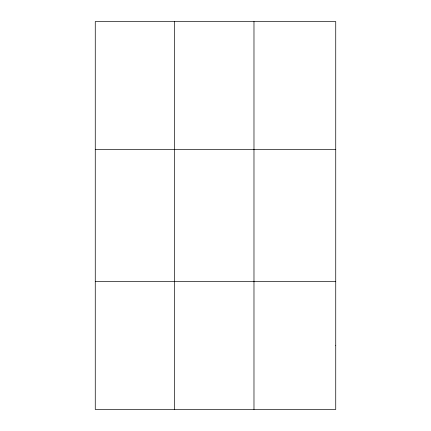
<?xml version="1.0" encoding="UTF-8"?>
<svg xmlns="http://www.w3.org/2000/svg" width="431" height="431" viewBox="0 0 431 431"><rect width="100%" height="100%" fill="white"/><g stroke="black" fill="none" stroke-linecap="round" stroke-linejoin="round"><path stroke-width="0.65" d="M174.62 409.45L174.62 21.55M253.978 409.45L253.978 21.55M95.262 149.557L335.738 149.557M95.262 281.443L335.738 281.443M335.738 345.447L335.738 409.45L95.262 409.45L95.262 21.55L335.738 21.55L335.738 345.447"/></g></svg>
